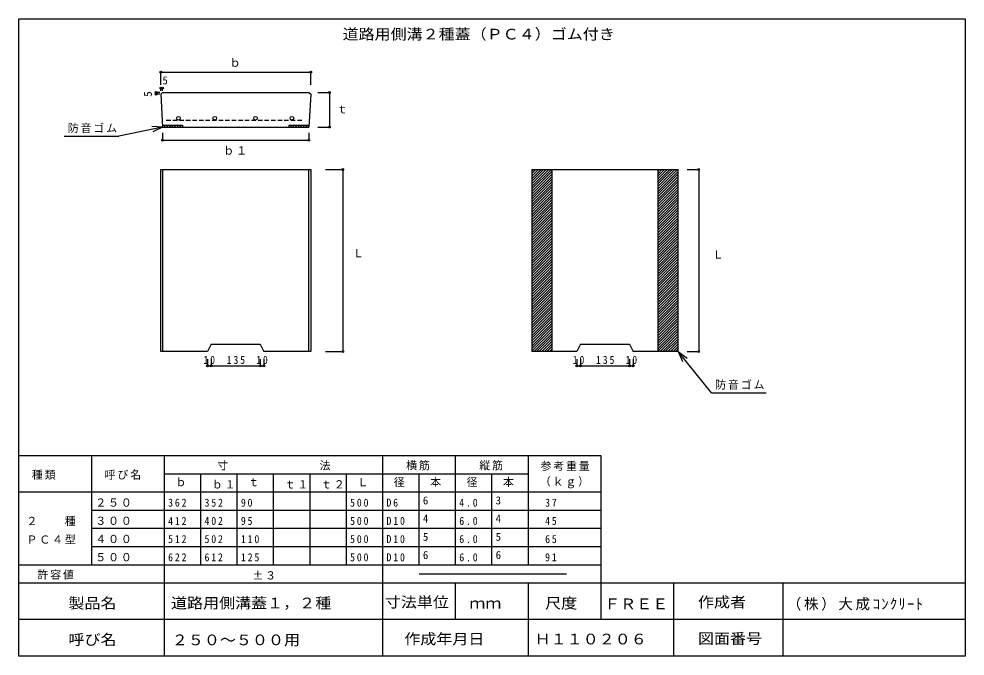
# Model space of a CAD drawing. Units: millimetres, scale not verified. Extents: x -1285 to 1315, y -900 to 850.
import ezdxf
from ezdxf.enums import TextEntityAlignment as Align

# ---------------------------------------------------------------- set-up
doc = ezdxf.new("R2010")
doc.units = ezdxf.units.MM
doc.header["$LTSCALE"] = 10
doc.header["$PDMODE"] = 32
doc.header["$PDSIZE"] = 5
doc.linetypes.add('DASHED1', pattern=[1.8, 1.2, -0.6])
doc.layers.add('0-0', color=7, linetype='Continuous')
doc.styles.add('ＭＳ ゴシック', font='')
doc.styles.get('ＭＳ ゴシック').set_extended_font_data('MS Gothic')

msp = doc.modelspace()

# ---------------------------------------------------------------- linework, layer by layer
at = {"layer": '0-0', "color": 4}
for p, q in [((-895.12, 703.77), (-483.12, 703.77)), ((-895.12, 669.28), (-895.12, 703.77)), ((-483.12, 669.28), (-483.12, 703.77)), ((-895.12, 660.12), (-890.12, 660.12)), ((-895.12, 652.27), (-895.12, 660.12)), ((-890.12, 652.27), (-890.12, 660.12)), ((-907.73, 648.07), (-907.73, 643.07)), ((-897.85, 648.07), (-907.73, 648.07)), ((-897.85, 643.07), (-907.73, 643.07)), ((-463.96, 648.07), (-431.91, 648.07)), ((-431.91, 648.07), (-431.91, 553.07)), ((-463.96, 553.07), (-431.91, 553.07)), ((-890.12, 536.76), (-890.12, 516.79)), ((-488.12, 536.76), (-488.12, 516.79)), ((-890.12, 516.79), (-488.12, 516.79)), ((-442.47, 436.32), (-395.27, 436.32)), ((-395.27, 436.32), (-395.27, -63.68)), ((550.88, 436.32), (582.94, 436.32)), ((582.94, 436.32), (582.94, -63.68)), ((-442.47, -63.68), (-395.27, -63.68)), ((550.88, -63.68), (582.94, -63.68)), ((-766.62, -84.64), (-766.62, -102.79)), ((-766.62, -102.79), (-756.62, -102.79)), ((-611.62, -84.64), (-611.62, -102.79)), ((248.23, -84.64), (248.23, -102.79)), ((248.23, -102.79), (258.23, -102.79)), ((403.23, -84.64), (403.23, -102.79))]:
    msp.add_line(p, q, dxfattribs=at)
at = {"layer": '0-0'}
for p, q in [((-890.12, 648.07), (-895.12, 643.07)), ((-895.12, 643.07), (-890.12, 553.07)), ((-890.12, 648.07), (-488.12, 648.07)), ((-890.12, 553.07), (-1010.12, 528.13)), ((-890.12, 553.07), (-920.07, 554.77)), ((-890.12, 553.07), (-916.91, 539.57)), ((-890.27, 555.89), (-888.09, 558.07)), ((-890.12, 553.07), (-488.12, 553.07)), ((-886.02, 553.07), (-881.02, 558.07)), ((-878.95, 553.07), (-873.95, 558.07)), ((-871.88, 553.07), (-866.88, 558.07)), ((-864.81, 553.07), (-859.81, 558.07)), ((-857.74, 553.07), (-852.74, 558.07)), ((-850.67, 553.07), (-845.67, 558.07)), ((-843.6, 553.07), (-838.6, 558.07)), ((-836.52, 553.07), (-835.12, 554.48)), ((-543.12, 558.07), (-488.12, 558.07)), ((-543.12, 558.07), (-543.12, 553.07)), ((-543.12, 556.56), (-541.61, 558.07)), ((-539.54, 553.07), (-534.54, 558.07)), ((-532.47, 553.07), (-527.47, 558.07)), ((-525.4, 553.07), (-520.4, 558.07)), ((-518.33, 553.07), (-513.33, 558.07)), ((-511.26, 553.07), (-506.26, 558.07)), ((-504.18, 553.07), (-499.18, 558.07)), ((-497.11, 553.07), (-492.11, 558.07)), ((-490.04, 553.07), (-488, 555.11)), ((-1160.84, 528.13), (-1010.12, 528.13)), ((-895.12, -63.68), (-895.12, 436.32)), ((-890.12, 436.32), (-890.12, -63.68)), ((-488.12, -63.68), (-488.12, 436.32)), ((124.73, 436.32), (124.73, -63.68)), ((124.73, 436.32), (526.73, 436.32)), ((124.73, 382.95), (178.1, 436.32)), ((124.73, 390.02), (171.03, 436.32)), ((124.73, 397.1), (163.96, 436.32)), ((124.73, 404.17), (156.89, 436.32)), ((124.73, 411.24), (149.81, 436.32)), ((124.73, 418.31), (142.74, 436.32)), ((124.73, 425.38), (135.67, 436.32)), ((124.73, 432.45), (128.6, 436.32)), ((124.73, 375.88), (179.73, 430.88)), ((124.73, 368.81), (179.73, 423.81)), ((124.73, 361.74), (179.73, 416.74)), ((179.73, 436.32), (179.73, -63.68)), ((471.73, -63.68), (471.73, 436.32)), ((471.73, 383.47), (524.58, 436.32)), ((471.73, 390.54), (517.51, 436.32)), ((471.73, 397.61), (510.44, 436.32)), ((471.73, 404.68), (503.37, 436.32)), ((471.73, 411.76), (496.3, 436.32)), ((471.73, 418.83), (489.23, 436.32)), ((471.73, 425.9), (482.15, 436.32)), ((471.73, 432.97), (475.08, 436.32)), ((471.73, 376.4), (526.73, 431.4)), ((471.73, 369.33), (526.73, 424.33)), ((471.73, 362.26), (526.73, 417.26)), ((526.73, -63.68), (526.73, 436.32)), ((124.73, 354.67), (179.73, 409.67)), ((124.73, 347.6), (179.73, 402.6)), ((124.73, 340.53), (179.73, 395.53)), ((471.73, 355.19), (526.73, 410.19)), ((471.73, 348.12), (526.73, 403.12)), ((471.73, 341.04), (526.73, 396.04)), ((124.73, 333.46), (179.73, 388.46)), ((124.73, 326.39), (179.73, 381.39)), ((124.73, 319.31), (179.73, 374.31)), ((124.73, 312.24), (179.73, 367.24)), ((471.73, 333.97), (526.73, 388.97)), ((471.73, 326.9), (526.73, 381.9)), ((471.73, 319.83), (526.73, 374.83)), ((471.73, 312.76), (526.73, 367.76)), ((124.73, 305.17), (179.73, 360.17)), ((124.73, 298.1), (179.73, 353.1)), ((124.73, 291.03), (179.73, 346.03)), ((124.73, 283.96), (179.73, 338.96)), ((471.73, 305.69), (526.73, 360.69)), ((471.73, 298.62), (526.73, 353.62)), ((471.73, 291.55), (526.73, 346.55)), ((471.73, 284.48), (526.73, 339.48)), ((124.73, 276.89), (179.73, 331.89)), ((124.73, 269.82), (179.73, 324.82)), ((124.73, 262.75), (179.73, 317.75)), ((471.73, 277.41), (526.73, 332.41)), ((471.73, 270.33), (526.73, 325.33)), ((471.73, 263.26), (526.73, 318.26)), ((124.73, 255.67), (179.73, 310.67)), ((124.73, 248.6), (179.73, 303.6)), ((124.73, 241.53), (179.73, 296.53)), ((124.73, 234.46), (179.73, 289.46)), ((471.73, 256.19), (526.73, 311.19)), ((471.73, 249.12), (526.73, 304.12)), ((471.73, 242.05), (526.73, 297.05)), ((471.73, 234.98), (526.73, 289.98)), ((124.73, 227.39), (179.73, 282.39)), ((124.73, 220.32), (179.73, 275.32)), ((124.73, 213.25), (179.73, 268.25)), ((124.73, 206.18), (179.73, 261.18)), ((471.73, 227.91), (526.73, 282.91)), ((471.73, 220.84), (526.73, 275.84)), ((471.73, 213.77), (526.73, 268.77)), ((471.73, 206.69), (526.73, 261.69)), ((124.73, 199.11), (179.73, 254.11)), ((124.73, 192.03), (179.73, 247.03)), ((124.73, 184.96), (179.73, 239.96)), ((471.73, 199.62), (526.73, 254.62)), ((471.73, 192.55), (526.73, 247.55)), ((471.73, 185.48), (526.73, 240.48)), ((124.73, 177.89), (179.73, 232.89)), ((124.73, 170.82), (179.73, 225.82)), ((124.73, 163.75), (179.73, 218.75)), ((124.73, 156.68), (179.73, 211.68)), ((471.73, 178.41), (526.73, 233.41)), ((471.73, 171.34), (526.73, 226.34)), ((471.73, 164.27), (526.73, 219.27)), ((471.73, 157.2), (526.73, 212.2)), ((124.73, 149.61), (179.73, 204.61)), ((124.73, 142.54), (179.73, 197.54)), ((124.73, 135.47), (179.73, 190.47)), ((124.73, 128.4), (179.73, 183.4)), ((471.73, 150.13), (526.73, 205.13)), ((471.73, 143.05), (526.73, 198.05)), ((471.73, 135.98), (526.73, 190.98)), ((471.73, 128.91), (526.73, 183.91)), ((124.73, 121.32), (179.73, 176.32)), ((124.73, 114.25), (179.73, 169.25)), ((124.73, 107.18), (179.73, 162.18)), ((471.73, 121.84), (526.73, 176.84)), ((471.73, 114.77), (526.73, 169.77)), ((471.73, 107.7), (526.73, 162.7)), ((124.73, 100.11), (179.73, 155.11)), ((124.73, 93.04), (179.73, 148.04)), ((124.73, 85.97), (179.73, 140.97)), ((124.73, 78.9), (179.73, 133.9)), ((471.73, 100.63), (526.73, 155.63)), ((471.73, 93.56), (526.73, 148.56)), ((471.73, 86.49), (526.73, 141.49)), ((471.73, 79.42), (526.73, 134.42)), ((124.73, 71.83), (179.73, 126.83)), ((124.73, 64.76), (179.73, 119.76)), ((124.73, 57.68), (179.73, 112.68)), ((124.73, 50.61), (179.73, 105.61)), ((471.73, 72.34), (526.73, 127.34)), ((471.73, 65.27), (526.73, 120.27)), ((471.73, 58.2), (526.73, 113.2)), ((471.73, 51.13), (526.73, 106.13)), ((124.73, 43.54), (179.73, 98.54)), ((124.73, 36.47), (179.73, 91.47)), ((124.73, 29.4), (179.73, 84.4)), ((471.73, 44.06), (526.73, 99.06)), ((471.73, 36.99), (526.73, 91.99)), ((471.73, 29.92), (526.73, 84.92)), ((124.73, 22.33), (179.73, 77.33)), ((124.73, 15.26), (179.73, 70.26)), ((124.73, 8.19), (179.73, 63.19)), ((124.73, 1.12), (179.73, 56.12)), ((471.73, 22.85), (526.73, 77.85)), ((471.73, 15.78), (526.73, 70.78)), ((471.73, 8.7), (526.73, 63.7)), ((471.73, 1.63), (526.73, 56.63)), ((124.73, -5.96), (179.73, 49.04)), ((124.73, -13.03), (179.73, 41.97)), ((124.73, -20.1), (179.73, 34.9)), ((124.73, -27.17), (179.73, 27.83)), ((471.73, -5.44), (526.73, 49.56)), ((471.73, -12.51), (526.73, 42.49)), ((471.73, -19.58), (526.73, 35.42)), ((471.73, -26.65), (526.73, 28.35)), ((124.73, -34.24), (179.73, 20.76)), ((124.73, -41.31), (179.73, 13.69)), ((124.73, -48.38), (179.73, 6.62)), ((471.73, -33.72), (526.73, 21.28)), ((471.73, -40.79), (526.73, 14.21)), ((471.73, -47.86), (526.73, 7.14)), ((471.73, -54.94), (526.73, 0.06)), ((124.73, -55.45), (179.73, -0.45)), ((124.73, -62.52), (179.73, -7.52)), ((130.65, -63.68), (179.73, -14.6)), ((137.72, -63.68), (179.73, -21.67)), ((471.73, -62.01), (526.73, -7.01)), ((477.13, -63.68), (526.73, -14.08)), ((484.2, -63.68), (526.73, -21.15)), ((-756.62, -43.68), (-621.62, -43.68)), ((-621.62, -43.68), (-611.62, -63.68)), ((144.79, -63.68), (179.73, -28.74)), ((151.86, -63.68), (179.73, -35.81)), ((158.93, -63.68), (179.73, -42.88)), ((166, -63.68), (179.73, -49.95)), ((258.23, -43.68), (248.23, -63.68)), ((258.23, -43.68), (393.23, -43.68)), ((393.23, -43.68), (403.23, -63.68)), ((491.27, -63.68), (526.73, -28.22)), ((498.34, -63.68), (526.73, -35.29)), ((505.41, -63.68), (526.73, -42.36)), ((512.49, -63.68), (526.73, -49.43)), ((-483.12, -63.68), (-611.62, -63.68)), ((248.23, -63.68), (124.73, -63.68)), ((173.07, -63.68), (179.73, -57.02)), ((526.73, -63.68), (403.23, -63.68)), ((519.56, -63.68), (526.73, -56.5)), ((526.63, -63.68), (526.73, -63.57)), ((526.73, -63.68), (538.9, -91.1)), ((618.03, -176.71), (768.75, -176.71)), ((315, -350), (-1285, -350)), ((-1085, -650), (-1085, -350)), ((-885, -700), (-885, -350)), ((-285, -700), (-285, -350)), ((-85, -650), (-85, -350)), ((115, -650), (115, -350)), ((315, -700), (315, -350)), ((115, -400), (-885, -400)), ((-785, -650), (-785, -400)), ((-685, -650), (-685, -400)), ((-585, -650), (-585, -400)), ((-485, -650), (-485, -400)), ((-385, -650), (-385, -400)), ((-185, -650), (-185, -400)), ((15, -650), (15, -400)), ((315, -450), (-1285, -450)), ((315, -450), (-1285, -450)), ((315, -500), (-1085, -500)), ((315, -550), (-1085, -550)), ((315, -600), (-1085, -600)), ((315, -650), (-1285, -650)), ((219.88, -675), (-185, -675))]:
    msp.add_line(p, q, dxfattribs=at)
at = {"layer": '0-0', "linetype": 'DASHED1'}
msp.add_line((-879.93, 572.14), (-503.77, 572.14), dxfattribs=at)
at = {"layer": '0-0', "color": 2}
for p, q in [((1315, -700), (-1285, -700)), ((-885, -900), (-885, -700)), ((-285, -900), (-285, -700)), ((-85, -800), (-85, -700)), ((115, -900), (115, -700)), ((315, -800), (315, -700)), ((515, -900), (515, -700)), ((815, -900), (815, -700)), ((1315, -800), (-1285, -800)), ((1315, -900), (-1285, -900))]:
    msp.add_line(p, q, dxfattribs=at)
msp.add_lwpolyline([(-1285, -900), (-1285, 850), (1315, 850), (1315, -900)], dxfattribs=at)
at = {"layer": '0-0'}
for points in [[(-488.12, 648.07), (-483.12, 643.07), (-488.12, 553.07)], [(-890.12, 558.07), (-835.12, 558.07), (-835.12, 553.07)], [(-895.12, 436.32), (-483.12, 436.32), (-483.12, -63.68)], [(-756.62, -43.68), (-766.62, -63.68), (-895.12, -63.68)], [(618.03, -176.71), (526.73, -63.68), (550.98, -81.34)]]:
    msp.add_lwpolyline(points, dxfattribs=at)
at = {"layer": '0-0', "color": 4}
for points in [[(-756.62, -84.64), (-756.62, -102.79), (-621.62, -102.79)], [(-621.62, -84.64), (-621.62, -102.79), (-611.62, -102.79)], [(258.23, -84.64), (258.23, -102.79), (393.23, -102.79)], [(393.23, -84.64), (393.23, -102.79), (403.23, -102.79)]]:
    msp.add_lwpolyline(points, dxfattribs=at)
at = {"layer": '0-0'}
for centre in [(-846.75, 577.14), (-746.75, 577.14), (-634.75, 577.14), (-534.75, 577.14)]:
    msp.add_circle(centre, 5, dxfattribs=at)
at = {"layer": '0-0', "color": 4}
for p in [(-895.12, 703.77), (-483.12, 703.77), (-907.73, 648.07), (-895.12, 660.12), (-890.12, 660.12), (-431.91, 648.07), (-907.73, 643.07), (-431.91, 553.07), (-890.12, 516.79), (-488.12, 516.79), (-395.27, 436.32), (582.94, 436.32), (-395.27, -63.68), (582.94, -63.68), (-766.62, -102.79), (-756.62, -102.79), (-621.62, -102.79), (-611.62, -102.79), (248.23, -102.79), (258.23, -102.79), (393.23, -102.79), (403.23, -102.79)]:
    msp.add_point(p, dxfattribs=at)

# ---------------------------------------------------------------- texts
at = {"layer": '0-0', "style": 'ＭＳ ゴシック', "width": 1.1}
for s, p in [('道路用側溝２種蓋（ＰＣ４）ゴム付き', (-395.62, 784.75)), ('製品名', (-1148.93, -778.22)), ('道路用側溝蓋１，２種', (-866.98, -777.7)), ('寸法単位', (-279.5, -775.24)), ('ｍｍ', (-47.26, -778.22)), ('尺度', (161.17, -778.22)), ('ＦＲＥＥ', (323.31, -780)), ('作成者', (580.99, -775.24)), ('呼び名', (-1148.93, -878.22)), ('２５０～５００用', (-864.68, -879)), ('作成年月日', (-225.91, -876.47)), ('Ｈ１１０２０６', (132.22, -876.7)), ('図面番号', (580.99, -875.24))]:
    msp.add_text(s, height=29.33, dxfattribs=at).set_placement(p, align=Align.BOTTOM_LEFT)
at = {"layer": '0-0', "style": 'ＭＳ ゴシック'}
for s, p in [('ｂ', (-705.82, 711.96)), ('5', (-890.67, 663.71)), ('ｔ', (-411.64, 584.06)), ('Ｌ', (-367.03, 188.54)), ('Ｌ', (621.47, 184.89)), ('ｂ', (-854.88, -440)), ('ｔ', (-654.88, -440)), ('Ｌ', (-354.88, -440)), ('径', (-254.88, -440)), ('本', (-154.88, -440)), ('径', (-54.88, -440)), ('本', (45.12, -440)), ('6', (-175, -490)), ('3', (25, -490)), ('4', (-175, -540)), ('4', (25, -540)), ('5', (-175, -590)), ('5', (25, -590)), ('6', (-175, -640)), ('6', (25, -640))]:
    msp.add_text(s, height=21.99, dxfattribs=at).set_placement(p, align=Align.BOTTOM_LEFT)
msp.add_text('5', height=21.99, rotation=90, dxfattribs=at).set_placement((-913.11, 636.11), align=Align.BOTTOM_LEFT)
at = {"layer": '0-0', "attachment_point": 7, "style": 'ＭＳ ゴシック'}
for s, insert, char_height in [('\\T1.17;防音ゴム', (-1150.68, 536.59), 21.99), ('\\T1.17;ｂ１', (-723.31, 476.97), 21.99), ('\\T1.36;\\W0.9;10', (-777.87, -97.79), 21.99), ('\\T1.38;\\W0.9;135', (-714.12, -97.79), 21.99), ('\\T1.36;\\W0.9;10', (-632.87, -97.79), 21.99), ('\\T1.36;\\W0.9;10', (236.98, -97.79), 21.99), ('\\T1.38;\\W0.9;135', (300.73, -97.79), 21.99), ('\\T1.36;\\W0.9;10', (381.98, -97.79), 21.99), ('\\T1.17;防音ゴム', (628.19, -168.24), 21.99), ('\\T1.17;寸\u3000\u3000\u3000\u3000\u3000\u3000\u3000法', (-739.77, -390), 21.99), ('\\T1.17;横筋', (-220.85, -390), 21.99), ('\\T1.17;縦筋', (-19.86, -390), 21.99), ('\\T1.17;種類', (-1249.55, -415.58), 21.99), ('\\T1.17;呼び名', (-1049.55, -415.58), 21.99), ('\\T1.17;参考重量', (148.24, -391.83), 21.99), ('\\T1.17;ｂ１', (-754.88, -440), 21.99), ('\\T1.17;（ｋｇ）', (146.41, -439.33), 21.99), ('\\T1.17;ｔ１', (-554.88, -440), 21.99), ('\\T1.17;ｔ２', (-454.88, -440), 21.99), ('\\T1.17;２５０', (-1075, -490), 21.99), ('\\T1.38;\\W0.9;362', (-875, -490), 21.99), ('\\T1.38;\\W0.9;352', (-775, -490), 21.99), ('\\T1.36;\\W0.9;90', (-675, -490), 21.99), ('\\T1.38;\\W0.9;500', (-375, -490), 21.99), ('\\T1.36;\\W0.9;D6', (-275, -490), 21.99), ('\\T1.38;\\W0.9;4.0', (-75, -490), 21.99), ('\\T1.36;\\W0.9;37', (161.03, -490), 21.99), ('\\T1.17;２\u3000\u3000種', (-1264.17, -542.64), 21.99), ('\\T1.17;３００', (-1075, -540), 21.99), ('\\T1.38;\\W0.9;412', (-875, -540), 21.99), ('\\T1.38;\\W0.9;402', (-775, -540), 21.99), ('\\T1.36;\\W0.9;95', (-675, -540), 21.99), ('\\T1.38;\\W0.9;500', (-375, -540), 21.99), ('\\T1.38;\\W0.9;D10', (-275, -540), 21.99), ('\\T1.38;\\W0.9;6.0', (-75, -540), 21.99), ('\\T1.36;\\W0.9;45', (161.03, -540), 21.99), ('\\T1.17;ＰＣ４型', (-1264.17, -592.64), 21.99), ('\\T1.17;４００', (-1075, -590), 21.99), ('\\T1.38;\\W0.9;512', (-875, -590), 21.99), ('\\T1.38;\\W0.9;502', (-775, -590), 21.99), ('\\T1.38;\\W0.9;110', (-675, -590), 21.99), ('\\T1.38;\\W0.9;500', (-375, -590), 21.99), ('\\T1.38;\\W0.9;D10', (-275, -590), 21.99), ('\\T1.38;\\W0.9;6.0', (-75, -590), 21.99), ('\\T1.36;\\W0.9;65', (161.03, -590), 21.99), ('\\T1.17;５００', (-1075, -640), 21.99), ('\\T1.38;\\W0.9;622', (-875, -640), 21.99), ('\\T1.38;\\W0.9;612', (-775, -640), 21.99), ('\\T1.38;\\W0.9;125', (-675, -640), 21.99), ('\\T1.38;\\W0.9;500', (-375, -640), 21.99), ('\\T1.38;\\W0.9;D10', (-275, -640), 21.99), ('\\T1.38;\\W0.9;6.0', (-75, -640), 21.99), ('\\T1.36;\\W0.9;91', (161.03, -640), 21.99), ('\\T1.17;許容値', (-1234.02, -690), 21.99), ('\\T1.17;±３', (-643.38, -690), 21.99), ('\\T1.18;（株）大成ｺﾝｸﾘｰﾄ', (825.14, -775.24), 29.33)]:
    msp.add_mtext(s, dxfattribs=dict(at, insert=insert, char_height=char_height))

doc.saveas('drawing.dxf')
